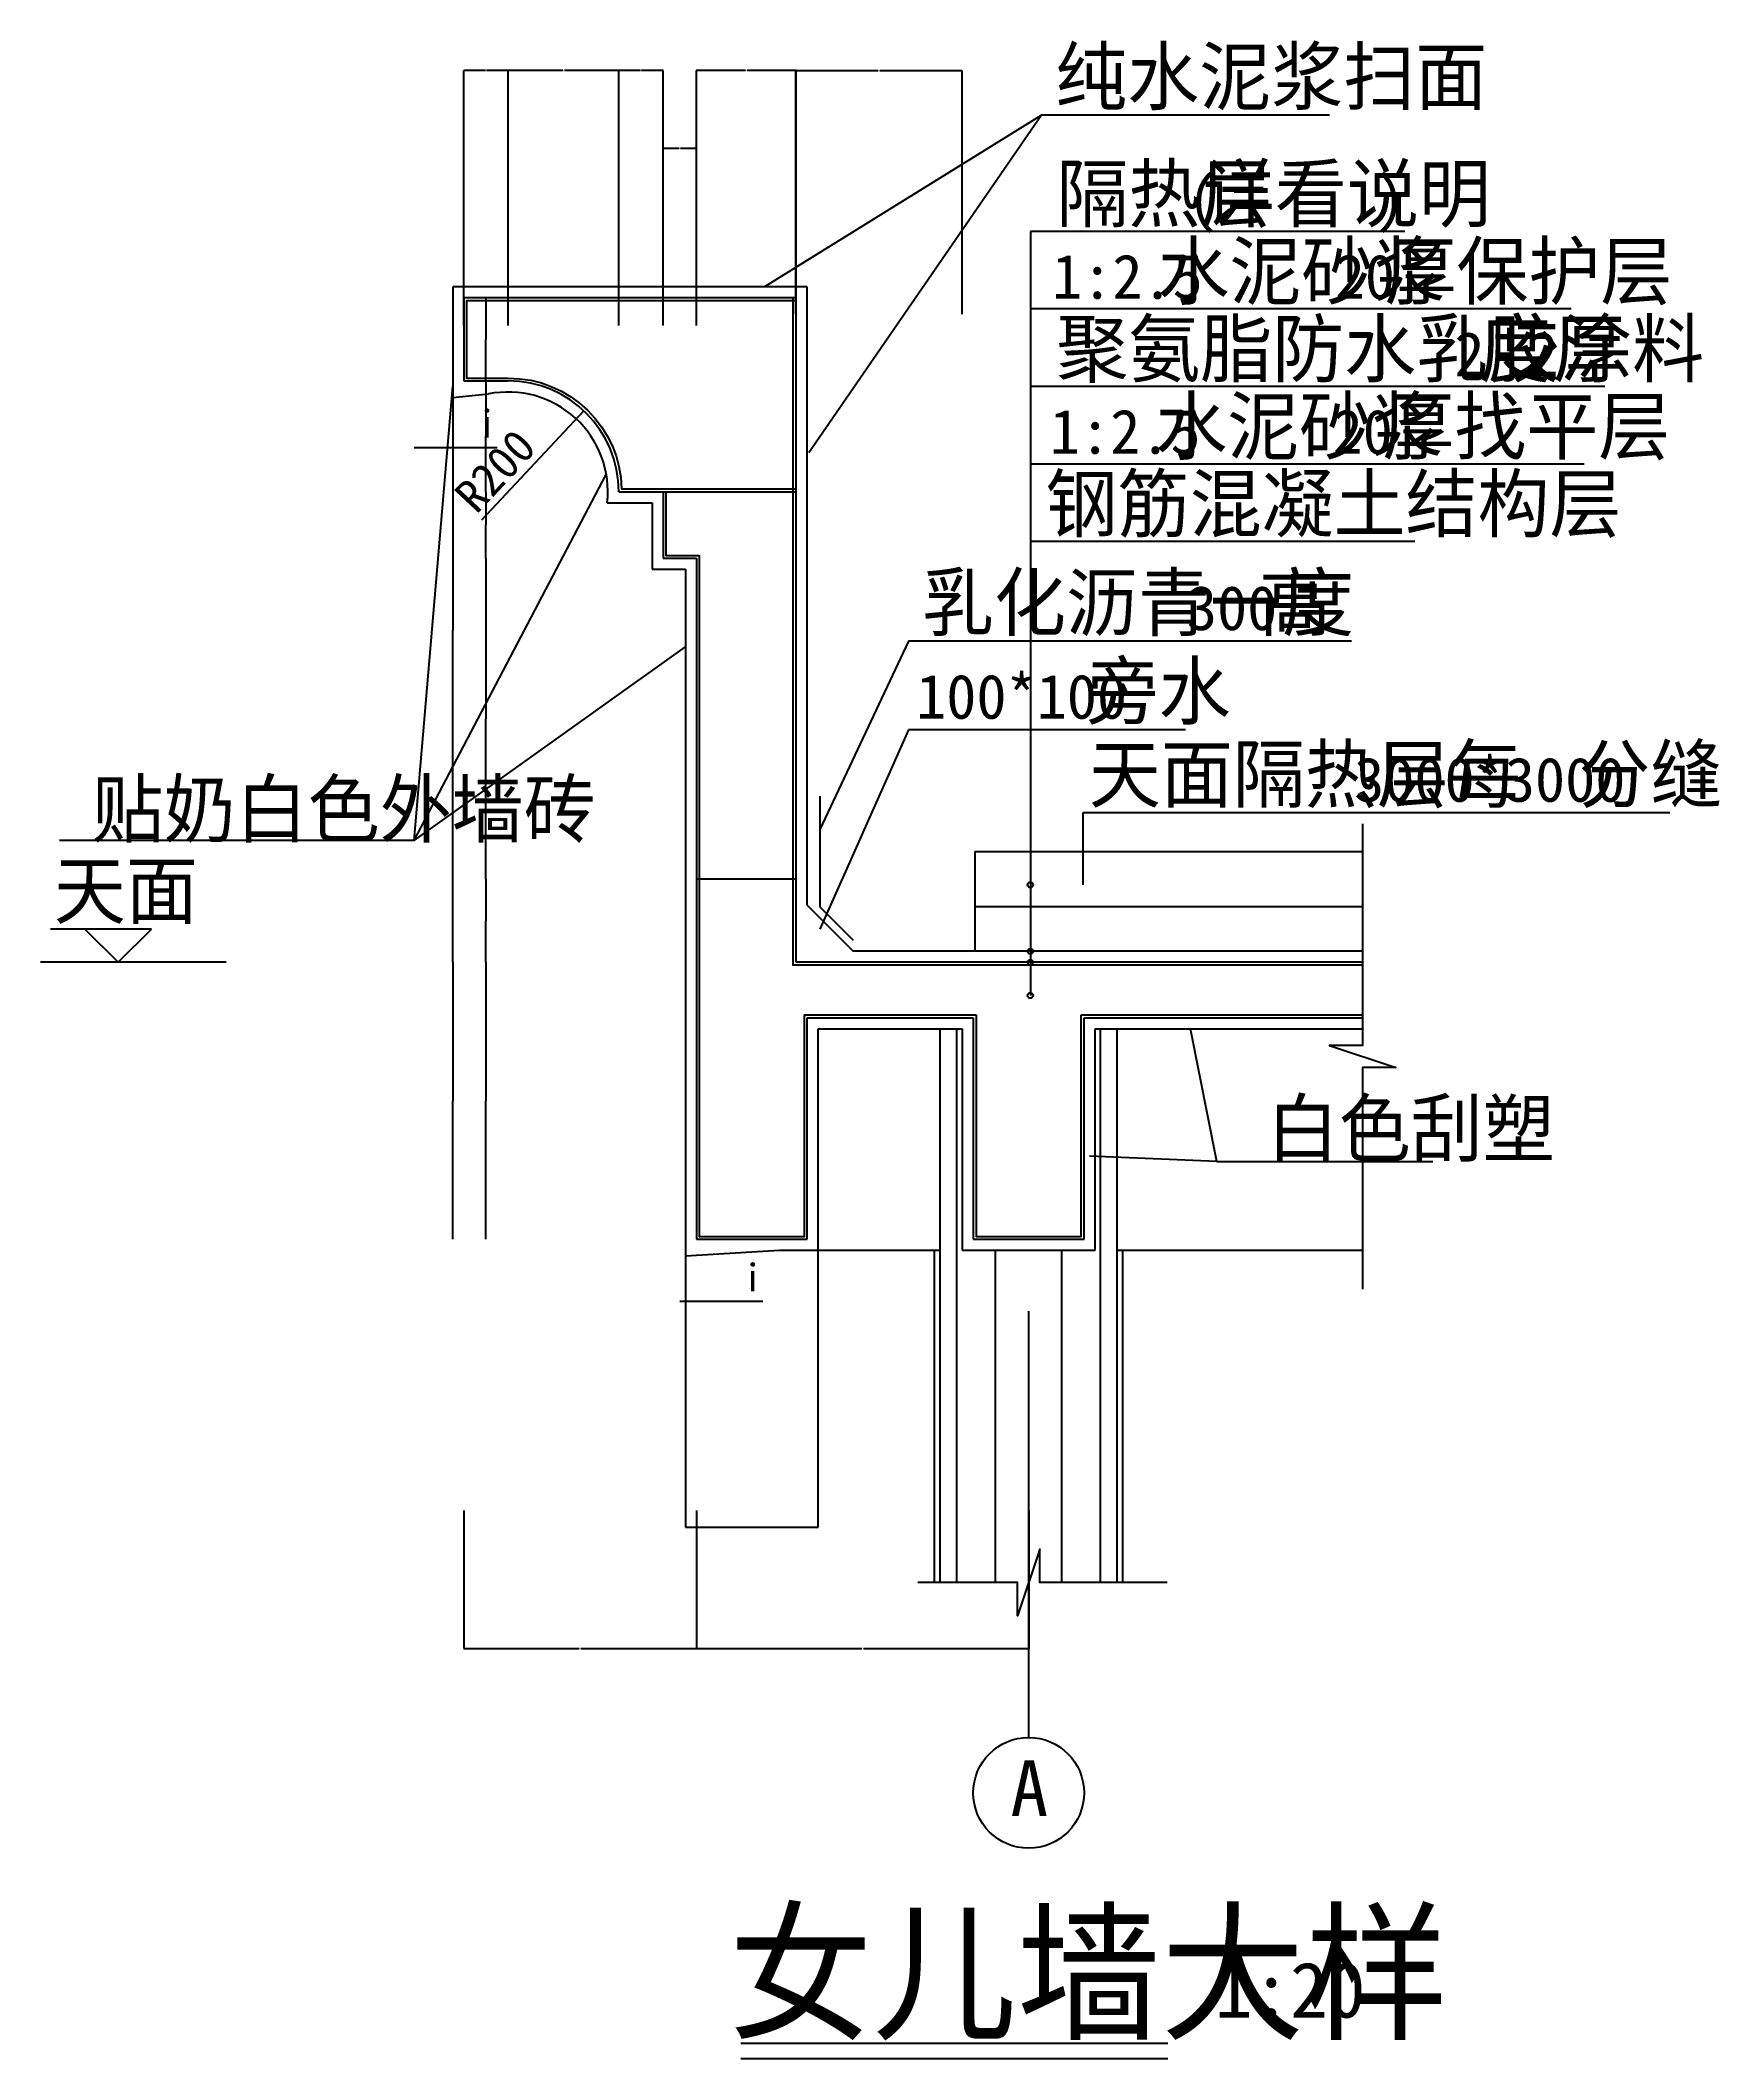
# Model space of a CAD drawing. Header units: metres. Extents: x -135 to 2898, y -580 to 3065.
import ezdxf

# ---------------------------------------------------------------- set-up
doc = ezdxf.new("R2010")
doc.units = ezdxf.units.M
for name, color, linetype in [('LM', 141, 'Continuous'), ('PUB_DIM', 3, 'Continuous'), ('PUB_TEXT', 7, 'Continuous'), ('PUB_WALL', 7, 'Continuous'), ('S_DOTE', 1, 'Continuous'), ('S_E_COLUMN', 4, 'Continuous'), ('S_SURFACE', 6, 'Continuous'), ('S_WALL', 7, 'Continuous')]:
    doc.layers.add(name, color=color, linetype=linetype)
doc.dimstyles.get("Standard").update_dxf_attribs({"dimtxt": 2.5, "dimasz": 2.5, "dimexe": 1.25, "dimexo": 0.625, "dimtad": 1, "dimcen": 2.5, "dimazin": 3, "dimtfac": 1, "dimtmove": 0, "dimatfit": 3})

# ---------------------------------------------------------------- blocks, each defined once
blk = doc.blocks.new('*D1')
for p, q in [((1138.5, 3010.49), (1049.75, 3010.49)), ((1050, 2550), (1050, 3010.49)), ((1230.25, 3010.49), (1141.5, 3010.49)), ((1230, 2550), (1230, 3010.49))]:
    blk.add_line(p, q)
at = {"layer": 'Defpoints'}
for p in [(1230, 3010.49), (1050, 2550), (1230, 2550)]:
    blk.add_point(p, dxfattribs=at)
at = {"layer": 'PUB_DIM', "insert": (1140, 3010.49), "char_height": 1, "attachment_point": 5}
blk.add_mtext('180', dxfattribs=at)
blk = doc.blocks.new('*D2')
for p, q in [((1019, 2870), (989.75, 2870)), ((990, 2550), (990, 2870)), ((1050.25, 2870), (1021, 2870)), ((1050, 2550), (1050, 2870))]:
    blk.add_line(p, q)
at = {"layer": 'Defpoints'}
for p in [(1050, 2870), (990, 2550), (1050, 2550)]:
    blk.add_point(p, dxfattribs=at)
at = {"layer": 'PUB_DIM', "insert": (1020, 2870), "char_height": 1, "attachment_point": 5}
blk.add_mtext('60', dxfattribs=at)
blk = doc.blocks.new('*D3')
for p, q in [((949, 3010.49), (909.75, 3010.49)), ((910, 2550), (910, 3010.49)), ((990.25, 3010.49), (951, 3010.49)), ((990, 2550), (990, 3010.49))]:
    blk.add_line(p, q)
at = {"layer": 'Defpoints'}
for p in [(990, 3010.49), (910, 2550), (990, 2550)]:
    blk.add_point(p, dxfattribs=at)
at = {"layer": 'PUB_DIM', "insert": (950, 3010.49), "char_height": 1, "attachment_point": 5}
blk.add_mtext('80', dxfattribs=at)
blk = doc.blocks.new('*D4')
for p, q in [((630, 410), (630, 160.88)), ((1050, 410), (1050, 160.88)), ((630.25, 160.88), (838.5, 160.88)), ((841.5, 160.88), (1049.75, 160.88))]:
    blk.add_line(p, q)
at = {"layer": 'Defpoints'}
for p in [(630, 410), (1050, 410), (630, 160.88)]:
    blk.add_point(p, dxfattribs=at)
at = {"layer": 'PUB_DIM', "insert": (840, 160.88), "char_height": 1, "attachment_point": 5}
blk.add_mtext('420', dxfattribs=at)
blk = doc.blocks.new('*D5')
for p, q in [((670, 2600), (670, 2525)), ((669.75, 2525), (669.5, 2525)), ((670, 2450), (670, 2525)), ((670, 2525), (670, 2525)), ((670.25, 2525), (670.5, 2525))]:
    blk.add_line(p, q)
at = {"layer": 'Defpoints'}
for p in [(670, 2600), (670, 2525), (670, 2450)]:
    blk.add_point(p, dxfattribs=at)
at = {"layer": 'PUB_DIM', "insert": (670, 2526.125), "char_height": 1, "attachment_point": 5}
blk.add_mtext('0', dxfattribs=at)
blk = doc.blocks.new('*D6')
for p, q in [((670, 2450), (670, 2350)), ((669.75, 2350), (669.5, 2350)), ((670, 2250), (670, 2350)), ((670, 2350), (670, 2350)), ((670.25, 2350), (670.5, 2350))]:
    blk.add_line(p, q)
at = {"layer": 'Defpoints'}
for p in [(670, 2450), (670, 2350), (670, 2250)]:
    blk.add_point(p, dxfattribs=at)
at = {"layer": 'PUB_DIM', "insert": (670, 2351.125), "char_height": 1, "attachment_point": 5}
blk.add_mtext('0', dxfattribs=at)
blk = doc.blocks.new('*D7')
for p, q in [((670, 2130), (670, 1840)), ((669.75, 1840), (669.5, 1840)), ((670, 1550), (670, 1840)), ((670, 1840), (670, 1840)), ((670.25, 1840), (670.5, 1840))]:
    blk.add_line(p, q)
at = {"layer": 'Defpoints'}
for p in [(670, 2130), (670, 1840), (670, 1550)]:
    blk.add_point(p, dxfattribs=at)
at = {"layer": 'PUB_DIM', "insert": (670, 1841.125), "char_height": 1, "attachment_point": 5}
blk.add_mtext('0', dxfattribs=at)
blk = doc.blocks.new('*D8')
for p, q in [((670, 1400), (670, 1150)), ((669.75, 1150), (669.5, 1150)), ((670, 900), (670, 1150)), ((670, 1150), (670, 1150)), ((670.25, 1150), (670.5, 1150))]:
    blk.add_line(p, q)
at = {"layer": 'Defpoints'}
for p in [(670, 1400), (670, 1150), (670, 900)]:
    blk.add_point(p, dxfattribs=at)
at = {"layer": 'PUB_DIM', "insert": (670, 1151.125), "char_height": 1, "attachment_point": 5}
blk.add_mtext('400', dxfattribs=at)
blk = doc.blocks.new('*D9')
for p, q in [((670, 1550), (670, 1475)), ((669.75, 1475), (669.5, 1475)), ((670, 1400), (670, 1475)), ((670, 1475), (670, 1475)), ((670.25, 1475), (670.5, 1475))]:
    blk.add_line(p, q)
at = {"layer": 'Defpoints'}
for p in [(670, 1550), (670, 1475), (670, 1400)]:
    blk.add_point(p, dxfattribs=at)
at = {"layer": 'PUB_DIM', "insert": (670, 1476.125), "char_height": 1, "attachment_point": 5}
blk.add_mtext('0', dxfattribs=at)
blk = doc.blocks.new('*D10')
for p, q in [((610, 2600), (610, 2000)), ((609.75, 2000), (609.5, 2000)), ((610, 1400), (610, 2000)), ((610, 2000), (610, 2000)), ((610.25, 2000), (610.5, 2000))]:
    blk.add_line(p, q)
at = {"layer": 'Defpoints'}
for p in [(610, 2600), (610, 2000), (610, 1400)]:
    blk.add_point(p, dxfattribs=at)
at = {"layer": 'PUB_DIM', "insert": (610, 2001.125), "char_height": 1, "attachment_point": 5}
blk.add_mtext('0', dxfattribs=at)
blk = doc.blocks.new('*D11')
for p, q in [((610, 1400), (610, 1150)), ((609.75, 1150), (609.5, 1150)), ((610, 900), (610, 1150)), ((610, 1150), (610, 1150)), ((610.25, 1150), (610.5, 1150))]:
    blk.add_line(p, q)
at = {"layer": 'Defpoints'}
for p in [(610, 1400), (610, 1150), (610, 900)]:
    blk.add_point(p, dxfattribs=at)
at = {"layer": 'PUB_DIM', "insert": (610, 1151.125), "char_height": 1, "attachment_point": 5}
blk.add_mtext('400', dxfattribs=at)
blk = doc.blocks.new('*D12')
for p, q in [((1229.8, 2570.49), (1229.8, 3010.49)), ((1230.05, 3010.49), (1378.3, 3010.49)), ((1381.3, 3010.49), (1529.55, 3010.49)), ((1529.8, 2570.49), (1529.8, 3010.49))]:
    blk.add_line(p, q)
at = {"layer": 'Defpoints'}
for p in [(1229.8, 3010.49), (1229.8, 2570.49), (1529.8, 2570.49)]:
    blk.add_point(p, dxfattribs=at)
at = {"layer": 'PUB_DIM', "insert": (1379.8, 3010.49), "char_height": 1, "attachment_point": 5}
blk.add_mtext('300', dxfattribs=at)
blk = doc.blocks.new('*D13')
for p, q in [((669, 3010.49), (629.75, 3010.49)), ((630, 2550), (630, 3010.49)), ((710.25, 3010.49), (671, 3010.49)), ((710, 2550), (710, 3010.49))]:
    blk.add_line(p, q)
at = {"layer": 'Defpoints'}
for p in [(710, 3010.49), (630, 2550), (710, 2550)]:
    blk.add_point(p, dxfattribs=at)
at = {"layer": 'PUB_DIM', "insert": (670, 3010.49), "char_height": 1, "attachment_point": 5}
blk.add_mtext('80', dxfattribs=at)
blk = doc.blocks.new('*D14')
for p, q in [((808.5, 3010.49), (709.75, 3010.49)), ((710, 2550), (710, 3010.49)), ((910.25, 3010.49), (811.5, 3010.49)), ((910, 2550), (910, 3010.49))]:
    blk.add_line(p, q)
at = {"layer": 'Defpoints'}
for p in [(910, 3010.49), (710, 2550), (910, 2550)]:
    blk.add_point(p, dxfattribs=at)
at = {"layer": 'PUB_DIM', "insert": (810, 3010.49), "char_height": 1, "attachment_point": 5}
blk.add_mtext('200', dxfattribs=at)
blk = doc.blocks.new('*D15')
for p, q in [((670, 2250), (670, 2190)), ((669.75, 2190), (669.5, 2190)), ((670, 2130), (670, 2190)), ((670, 2190), (670, 2190)), ((670.25, 2190), (670.5, 2190))]:
    blk.add_line(p, q)
at = {"layer": 'Defpoints'}
for p in [(670, 2250), (670, 2190), (670, 2130)]:
    blk.add_point(p, dxfattribs=at)
at = {"layer": 'PUB_DIM', "insert": (670, 2191.125), "char_height": 1, "attachment_point": 5}
blk.add_mtext('0', dxfattribs=at)
blk = doc.blocks.new('*D16')
for p, q in [((1050, 410), (1050, 160.88)), ((1650, 410), (1650, 160.88)), ((1050.25, 160.88), (1348.5, 160.88)), ((1351.5, 160.88), (1649.75, 160.88))]:
    blk.add_line(p, q)
at = {"layer": 'Defpoints'}
for p in [(1050, 410), (1650, 410), (1050, 160.88)]:
    blk.add_point(p, dxfattribs=at)
at = {"layer": 'PUB_DIM', "insert": (1350, 160.88), "char_height": 1, "attachment_point": 5}
blk.add_mtext('600', dxfattribs=at)

msp = doc.modelspace()

# ---------------------------------------------------------------- hatches: boundary and pattern name
at = {"layer": 'LM'}
h = msp.add_hatch(dxfattribs=at)
h.set_pattern_fill('ANSI31', scale=500)
h.paths.add_polyline_path([(1225, 2250), (995, 2250), (995, 2135), (1055, 2135), (1055, 1550), (1225, 1550)])

# ---------------------------------------------------------------- linework, layer by layer
for p, q in [((1250, 2620), (610, 2620)), ((610, 2620), (610, 2420)), ((1250, 1503), (1250, 2620)), ((540, 1620), (610, 2440)), ((610, 2420), (674.36, 2426.44)), ((540, 1620), (887.26, 2281.28)), ((888.89, 2230), (970, 2230)), ((970, 2230), (970, 2110)), ((970, 2110), (1030, 2110)), ((1030, 2110), (1030, 380)), ((540, 1620), (1030, 1970)), ((540, 1620), (-100, 1620)), ((1250, 1503), (1333, 1420)), ((2253, 1420), (1333, 1420)), ((1270, 1280), (1530, 1280)), ((1270, 380), (1270, 1280)), ((1490, 280), (1490, 1280)), ((1520, 280), (1520, 1280)), ((1530, 1280), (1530, 880)), ((1770, 880), (1770, 1280)), ((1770, 1280), (2253, 1280)), ((1780, 280), (1780, 1280)), ((1810, 280), (1810, 1280)), ((1990, 1040), (1942.22, 1280)), ((1990, 1040), (1760, 1050)), ((1990, 1040), (2380, 1040)), ((1030, 870), (1200, 880)), ((1200, 880), (1270, 880)), ((1270, 880), (1490, 880)), ((1480, 280), (1480, 880)), ((1530, 880), (1770, 880)), ((1590, 280), (1590, 880)), ((1710, 280), (1710, 880)), ((1810, 880), (2253, 880)), ((1820, 280), (1820, 880)), ((1030, 380), (1270, 380))]:
    msp.add_line(p, q, dxfattribs=at)
for points in [[(1273, 1700), (1273, 1500), (1333, 1440)], [(1130, -552.01), (1901.38, -552.01)], [(1130, -580), (1901.38, -580)]]:
    msp.add_lwpolyline(points, dxfattribs=at)
msp.add_circle((1650, -100), 100, dxfattribs=at)
msp.add_arc((710, 2250), 180, 353.62, 101.42, dxfattribs=at)
at = {"layer": 'PUB_DIM'}
for p, q in [((846.46, 2396.21), (661.78, 2198.34)), ((5.81, 1460), (-116.71, 1460)), ((65.81, 1460), (-54.19, 1460)), ((-54.19, 1460), (5.81, 1400)), ((5.81, 1400), (65.81, 1460)), ((201.02, 1400), (-134.71, 1400))]:
    msp.add_line(p, q, dxfattribs=at)
for points in [[(540, 2330), (690, 2330)], [(1020, 788), (1170, 788)]]:
    msp.add_lwpolyline(points, dxfattribs=at)
at = {"layer": 'PUB_WALL'}
msp.add_lwpolyline([(1230, 2595), (635, 2595), (635, 2455), (710, 2455, -0.41), (914.94, 2255), (1230, 2255)], format="xyb", dxfattribs=at)
for points in [[(2253, 1395), (1225, 1395), (1225, 2600)], [(995, 2250), (995, 2135), (1055, 2135), (1055, 905), (1245, 905), (1245, 1305), (1555, 1305)], [(1230, 1550), (1050, 1550)], [(1555, 1305), (1555, 905), (1745, 905), (1745, 1305)], [(1745, 1305), (2253, 1305)]]:
    msp.add_lwpolyline(points, dxfattribs=at)
at = {"layer": 'S_DOTE'}
msp.add_line((1650, 0), (1650, 770), dxfattribs=at)
at = {"layer": 'S_E_COLUMN'}
for p, q in [((1553, 1600), (2253, 1600)), ((1553, 1600), (1553, 1420)), ((2253, 1500), (1553, 1500))]:
    msp.add_line(p, q, dxfattribs=at)
at = {"layer": 'S_SURFACE'}
for p, q in [((1673, 2930), (1173, 2620)), ((1673, 2930), (1253, 2320)), ((2193, 2930), (1673, 2930)), ((1653, 2720), (1653, 1340)), ((2329.44, 2720), (1653, 2720)), ((2629.37, 2580), (1653, 2580)), ((2690.34, 2440), (1653, 2440)), ((2653, 2300), (1653, 2300)), ((2347.57, 2160), (1653, 2160)), ((1433, 1980), (1273, 1640)), ((2233, 1980), (1433, 1980)), ((1433, 1820), (1273, 1460)), ((1933, 1820), (1433, 1820)), ((2807.95, 1670), (1747.95, 1670)), ((1747.95, 1670), (1747.95, 1540))]:
    msp.add_line(p, q, dxfattribs=at)
for points in [[(2253, 1650), (2253, 1250), (2193, 1250), (2313, 1210), (2253, 1210), (2253, 810)], [(1900, 280), (1670, 280), (1670, 340), (1630, 220), (1630, 280), (1450, 280)]]:
    msp.add_lwpolyline(points, dxfattribs=at)
for points in [[(1658, 1540, -1), (1648, 1540, -1)], [(1658, 1420, -1), (1648, 1420, -1)], [(1658, 1400, -1), (1648, 1400, -1)], [(1658, 1340, -1), (1648, 1340, -1)]]:
    msp.add_lwpolyline(points, format="xyb", close=True, dxfattribs=at)
at = {"layer": 'S_WALL'}
for p, q in [((1230, 2600), (630, 2600)), ((630, 2600), (630, 2450)), ((1230, 1400), (1230, 2600)), ((630, 2450), (710, 2450)), ((910, 2250), (1230, 2250)), ((990, 2250), (990, 2130)), ((990, 2130), (1050, 2130)), ((1050, 2130), (1050, 900)), ((1230, 1550), (1050, 1550)), ((2253, 1400), (1230, 1400)), ((1250, 1300), (1550, 1300)), ((1250, 900), (1250, 1300)), ((1550, 1300), (1550, 900)), ((1750, 1300), (2253, 1300)), ((1750, 900), (1750, 1300)), ((1050, 900), (1250, 900)), ((1550, 900), (1750, 900))]:
    msp.add_line(p, q, dxfattribs=at)
msp.add_arc((710, 2250), 200, 0, 90, dxfattribs=at)

# ---------------------------------------------------------------- texts
at = {"layer": 'PUB_DIM'}
msp.add_text('R200', height=60, rotation=46.97, dxfattribs=at).set_placement((652.58, 2207.72))
at = {"layer": 'PUB_TEXT'}
for s, height, p in [('纯水泥浆扫面', 100, (1698.03, 2950)), ('隔热层', 100, (1700.07, 2738.48)), ('详看说明', 100, (1964.62, 2738.48)), ('(', 80, (1937.17, 2738.48)), (')', 80, (2275.66, 2738.48)), ('水泥砂浆', 100, (1882.46, 2598.48)), ('厚保护层', 100, (2292.51, 2598.48)), ('1:2.5', 80, (1692.26, 2598.48)), ('20', 80, (2202.71, 2598.48)), ('聚氨脂防水乳胶涂料', 100, (1699.75, 2458.48)), ('度', 100, (2463.45, 2458.48)), ('厚', 100, (2596.93, 2458.48)), ('2', 80, (2418.74, 2458.48)), ('2', 80, (2552.23, 2458.48)), ('水泥砂浆', 100, (1878.53, 2318.48)), ('厚找平层', 100, (2288.58, 2318.48)), ('i', 50, (654.7, 2347.69)), ('1:2.5', 80, (1688.33, 2318.48)), ('20', 80, (2198.78, 2318.48)), ('钢筋混凝土结构层', 100, (1680.55, 2178.48)), ('乳化沥青一度', 100, (1457.33, 2000)), ('高', 100, (2066.16, 2000)), ('300', 80, (1935.7, 2000)), ('旁水', 100, (1754.7, 1840)), ('100*100', 80, (1446.74, 1840)), ('天面隔热层每', 100, (1758.75, 1690)), ('分缝', 100, (2642.81, 1690)), ('3000*3000', 80, (2237.75, 1690)), ('贴奶白色外墙砖', 100, (-41.98, 1627.17)), ('天面', 100, (-110.42, 1480)), ('白色刮塑', 100, (2080, 1050)), ('i', 50, (1134.7, 805.69)), ('A', 100, (1617.1, -141.54)), ('女儿墙大样', 200, (1108.53, -525.06)), ('1:20', 100, (1986.07, -505.96))]:
    msp.add_text(s, height=height, dxfattribs=at).set_placement(p)

# ---------------------------------------------------------------- dimensions: what is measured, and where the dimension line sits
at = {"layer": 'PUB_DIM'}
for base, p1, p2, picture, middle in [((710, 3010.49), (710, 2550), (630, 2550), '*D13', (670, 3010.49)), ((910, 3010.49), (910, 2550), (710, 2550), '*D14', (810, 3010.49)), ((990, 3010.49), (990, 2550), (910, 2550), '*D3', (950, 3010.49)), ((1230, 3010.49), (1230, 2550), (1050, 2550), '*D1', (1140, 3010.49)), ((1229.8, 3010.49), (1229.8, 2570.49), (1529.8, 2570.49), '*D12', (1379.8, 3010.49)), ((1050, 2870), (1050, 2550), (990, 2550), '*D2', (1020, 2870)), ((610, 2000), (610, 2600), (610, 1400), '*D10', (610, 2001.125)), ((670, 2525), (670, 2600), (670, 2450), '*D5', (670, 2526.125)), ((670, 2350), (670, 2450), (670, 2250), '*D6', (670, 2351.125)), ((670, 2190), (670, 2250), (670, 2130), '*D15', (670, 2191.125)), ((670, 1840), (670, 2130), (670, 1550), '*D7', (670, 1841.125)), ((670, 1475), (670, 1550), (670, 1400), '*D9', (670, 1476.125)), ((630, 160.88), (630, 410), (1050, 410), '*D4', (840, 160.88)), ((1050, 160.88), (1050, 410), (1650, 410), '*D16', (1350, 160.88))]:
    dim = msp.add_linear_dim(base=base, p1=p1, p2=p2, dimstyle='Standard', dxfattribs=at)
    dim.commit()
    dim.dimension.update_dxf_attribs({"geometry": picture, "text_midpoint": middle})
for base, p1, p2, picture, middle in [((610, 1150), (610, 1400), (610, 900), '*D11', (610, 1151.125)), ((670, 1150), (670, 1400), (670, 900), '*D8', (670, 1151.125))]:
    dim = msp.add_linear_dim(base=base, p1=p1, p2=p2, text='400', dimstyle='Standard', dxfattribs=at)
    dim.commit()
    dim.dimension.update_dxf_attribs({"geometry": picture, "text_midpoint": middle})

doc.saveas('drawing.dxf')
